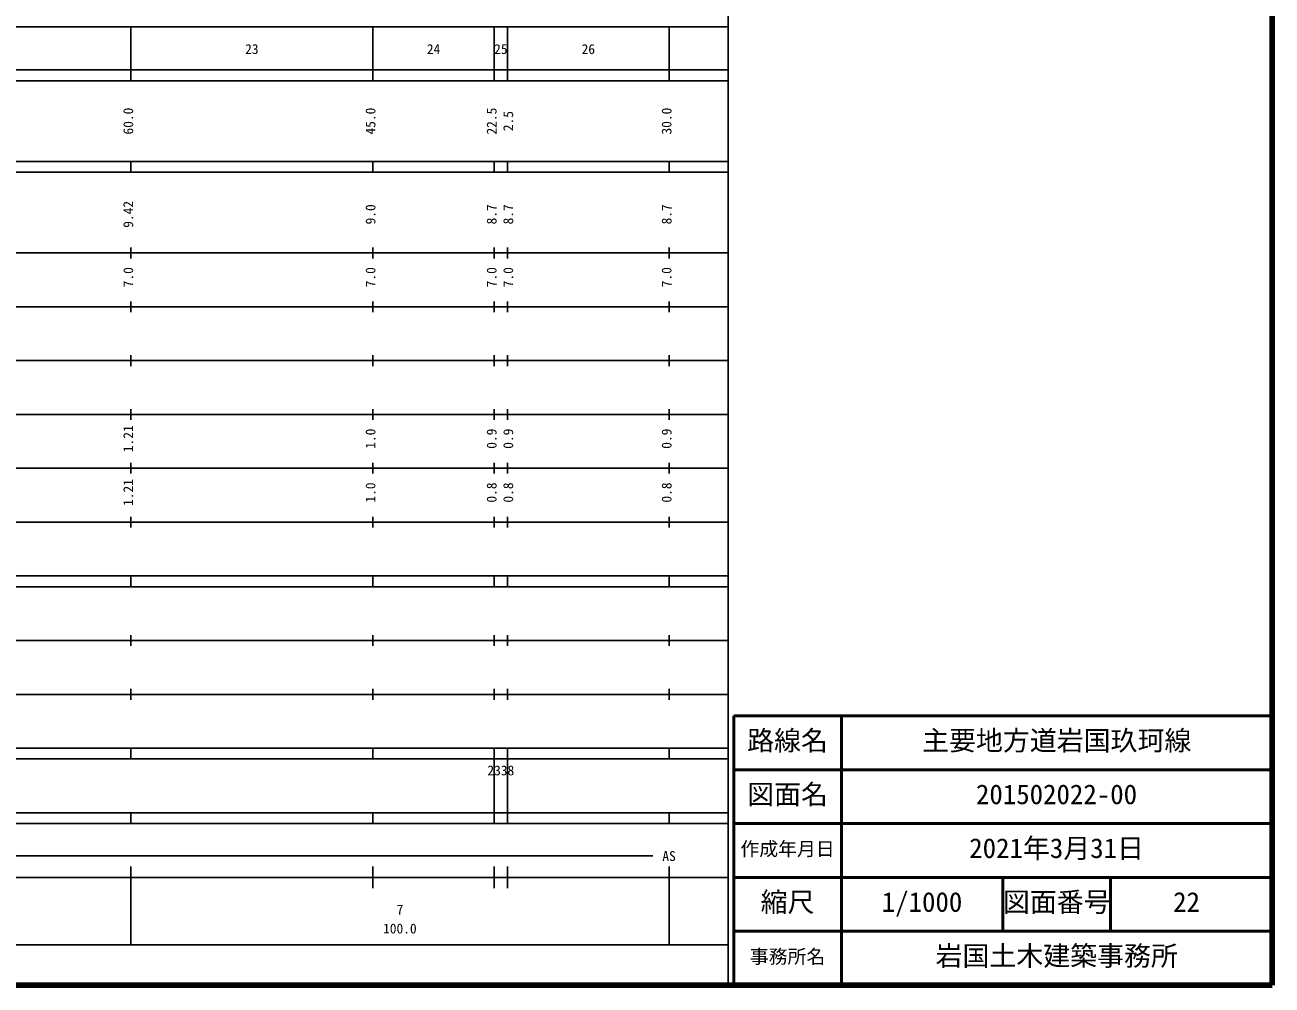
# Model space of a CAD drawing. Units: millimetres on the paper, enlarged 1000 times. Extents: x 40165 to 680165, y 20546 to 380546.
# Drawn here: x 448514 to 680165, y 20546 to 198903 of the extents above; entities that cross this region are included whole.
import ezdxf
from ezdxf.enums import TextEntityAlignment as Align

# ---------------------------------------------------------------- set-up
doc = ezdxf.new("R2010")
doc.units = ezdxf.units.MM
doc.header["$LTSCALE"] = 1000
for name, color, linetype, lineweight in [('M-TTL', 2, 'Continuous', 140), ('M-TTL-BAND', 7, 'Continuous', 25), ('M-TTL-FRAM', 2, 'Continuous', 50), ('M-TTL-LINE', 7, 'Continuous', 50), ('M-TTL-TXT', 7, 'Continuous', 13)]:
    doc.layers.add(name, color=color, linetype=linetype, lineweight=lineweight)
doc.styles.add('ＭＳ ゴシック', font='')
doc.styles.get('ＭＳ ゴシック').set_extended_font_data('MS Gothic')

msp = doc.modelspace()

# ---------------------------------------------------------------- linework, layer by layer
at = {"layer": 'M-TTL'}
for p, q in [((680165, 20546), (680165, 380546)), ((40165, 20546), (680165, 20546))]:
    msp.add_line(p, q, dxfattribs=at)
at = {"layer": 'M-TTL-BAND'}
for p, q in [((579165, 20546), (579165, 370546)), ((68165, 198546), (579165, 198546)), ((468165, 188546), (468165, 198546)), ((513165, 188546), (513165, 198546)), ((535665, 188546), (535665, 198546)), ((538165, 188546), (538165, 198546)), ((568165, 188546), (568165, 198546)), ((40165, 190546), (579165, 190546)), ((40165, 188546), (579165, 188546)), ((40165, 173546), (579165, 173546)), ((40165, 171546), (579165, 171546)), ((468165, 171546), (468165, 173546)), ((513165, 171546), (513165, 173546)), ((535665, 171546), (535665, 173546)), ((538165, 171546), (538165, 173546)), ((568165, 171546), (568165, 173546)), ((468165, 155546), (468165, 157546)), ((513165, 155546), (513165, 157546)), ((535665, 155546), (535665, 157546)), ((538165, 155546), (538165, 157546)), ((568165, 155546), (568165, 157546)), ((40165, 156546), (579165, 156546)), ((46165, 146546), (579165, 146546)), ((468165, 145546), (468165, 147546)), ((513165, 145546), (513165, 147546)), ((535665, 145546), (535665, 147546)), ((538165, 145546), (538165, 147546)), ((568165, 145546), (568165, 147546)), ((468165, 135546), (468165, 137546)), ((513165, 135546), (513165, 137546)), ((535665, 135546), (535665, 137546)), ((538165, 135546), (538165, 137546)), ((568165, 135546), (568165, 137546)), ((52165, 136546), (579165, 136546)), ((468165, 125546), (468165, 127546)), ((513165, 125546), (513165, 127546)), ((535665, 125546), (535665, 127546)), ((538165, 125546), (538165, 127546)), ((568165, 125546), (568165, 127546)), ((46165, 126546), (579165, 126546)), ((52165, 116546), (579165, 116546)), ((468165, 115546), (468165, 117546)), ((513165, 115546), (513165, 117546)), ((535665, 115546), (535665, 117546)), ((538165, 115546), (538165, 117546)), ((568165, 115546), (568165, 117546)), ((468165, 105546), (468165, 107546)), ((513165, 105546), (513165, 107546)), ((535665, 105546), (535665, 107546)), ((538165, 105546), (538165, 107546)), ((568165, 105546), (568165, 107546)), ((46165, 106546), (579165, 106546)), ((40165, 96546), (579165, 96546)), ((468165, 94546), (468165, 96546)), ((513165, 94546), (513165, 96546)), ((535665, 94546), (535665, 96546)), ((538165, 94546), (538165, 96546)), ((568165, 94546), (568165, 96546)), ((40165, 94546), (579165, 94546)), ((49165, 84546), (579165, 84546)), ((468165, 83546), (468165, 85546)), ((513165, 83546), (513165, 85546)), ((535665, 83546), (535665, 85546)), ((538165, 83546), (538165, 85546)), ((568165, 83546), (568165, 85546)), ((40165, 74546), (579165, 74546)), ((468165, 73546), (468165, 75546)), ((513165, 73546), (513165, 75546)), ((535665, 73546), (535665, 75546)), ((538165, 73546), (538165, 75546)), ((568165, 73546), (568165, 75546)), ((40165, 64546), (579165, 64546)), ((40165, 62546), (579165, 62546)), ((468165, 62546), (468165, 64546)), ((513165, 62546), (513165, 64546)), ((535665, 62546), (535665, 64546)), ((535665, 52546), (535665, 62546)), ((538165, 62546), (538165, 64546)), ((538165, 52546), (538165, 62546)), ((568165, 62546), (568165, 64546)), ((40165, 52546), (579165, 52546)), ((468165, 50546), (468165, 52546)), ((513165, 50546), (513165, 52546)), ((535665, 50546), (535665, 52546)), ((538165, 50546), (538165, 52546)), ((568165, 50546), (568165, 52546)), ((40165, 50546), (579165, 50546)), ((71165, 44546), (565165, 44546)), ((468165, 28046), (468165, 42546)), ((513165, 38546), (513165, 42546)), ((535665, 38546), (535665, 42546)), ((538165, 38546), (538165, 42546)), ((568165, 28046), (568165, 42546)), ((40165, 40546), (579165, 40546)), ((68165, 28046), (579165, 28046))]:
    msp.add_line(p, q, dxfattribs=at)
at = {"layer": 'M-TTL-FRAM'}
for p, q in [((680165, 70546), (580165, 70546)), ((580165, 70546), (580165, 20546))]:
    msp.add_line(p, q, dxfattribs=at)
at = {"layer": 'M-TTL-LINE'}
for p, q in [((600165, 70546), (600165, 20546)), ((680165, 60546), (580165, 60546)), ((680165, 50546), (580165, 50546)), ((680165, 40546), (580165, 40546)), ((630165, 40546), (630165, 30546)), ((650165, 40546), (650165, 30546)), ((680165, 30546), (580165, 30546))]:
    msp.add_line(p, q, dxfattribs=at)

# ---------------------------------------------------------------- texts
at = {"layer": 'M-TTL-BAND', "style": 'ＭＳ ゴシック'}
for s, p in [('23', (489415, 192951)), ('24', (523165, 192951)), ('25', (535665, 192951)), ('26', (551915, 192951)), ('2338', (534415, 58951)), ('AS', (566915, 43046)), ('7', (517540, 33069)), ('100.0', (515040, 29579))]:
    msp.add_text(s, height=1833, dxfattribs=at).set_placement(p, align=Align.BOTTOM_LEFT)
for s, p in [('60.0', (469165, 178546)), ('45.0', (514165, 178546)), ('22.5', (536665, 178546)), ('30.0', (569165, 178546)), ('2.5', (539749, 179171)), ('9.42', (469165, 161220)), ('9.0', (514165, 161845)), ('8.7', (536665, 161845)), ('8.7', (539749, 161845)), ('8.7', (569165, 161845)), ('7.0', (469165, 150171)), ('7.0', (514165, 150171)), ('7.0', (536665, 150171)), ('7.0', (539749, 150171)), ('7.0', (569165, 150171)), ('1.21', (469165, 119546)), ('1.0', (514165, 120171)), ('0.9', (536665, 120171)), ('0.9', (539749, 120171)), ('0.9', (569165, 120171)), ('1.21', (469165, 109546)), ('1.0', (514165, 110171)), ('0.8', (536665, 110171)), ('0.8', (539749, 110171)), ('0.8', (569165, 110171))]:
    msp.add_text(s, height=1833, rotation=90, dxfattribs=at).set_placement(p, align=Align.BOTTOM_LEFT)
at = {"layer": 'M-TTL-TXT', "style": 'ＭＳ ゴシック'}
for s, height, p in [('路線名', 3666, (582665, 63046)), ('路線名', 3666, (582665, 63046)), ('主要地方道岩国玖珂線', 3666, (615165, 63046)), ('図面名', 3666, (582665, 53046)), ('図面名', 3666, (582665, 53046)), ('201502022-00', 3666, (625165, 53046)), ('作成年月日', 2566, (581415, 43796)), ('作成年月日', 2566, (581415, 43796)), ('2021年3月31日', 3666, (623915, 43046)), ('縮尺', 3666, (585165, 33046)), ('縮尺', 3666, (585165, 33046)), ('1/1000', 3666, (607665, 33046)), ('図面番号', 3666, (630165, 33046)), ('図面番号', 3666, (630165, 33046)), ('22', 3666, (661790, 33046)), ('岩国土木建築事務所', 3666, (617665, 23046)), ('事務所名', 2566, (583165, 23796)), ('事務所名', 2566, (583165, 23796))]:
    msp.add_text(s, height=height, dxfattribs=at).set_placement(p, align=Align.BOTTOM_LEFT)

doc.saveas('drawing.dxf')
